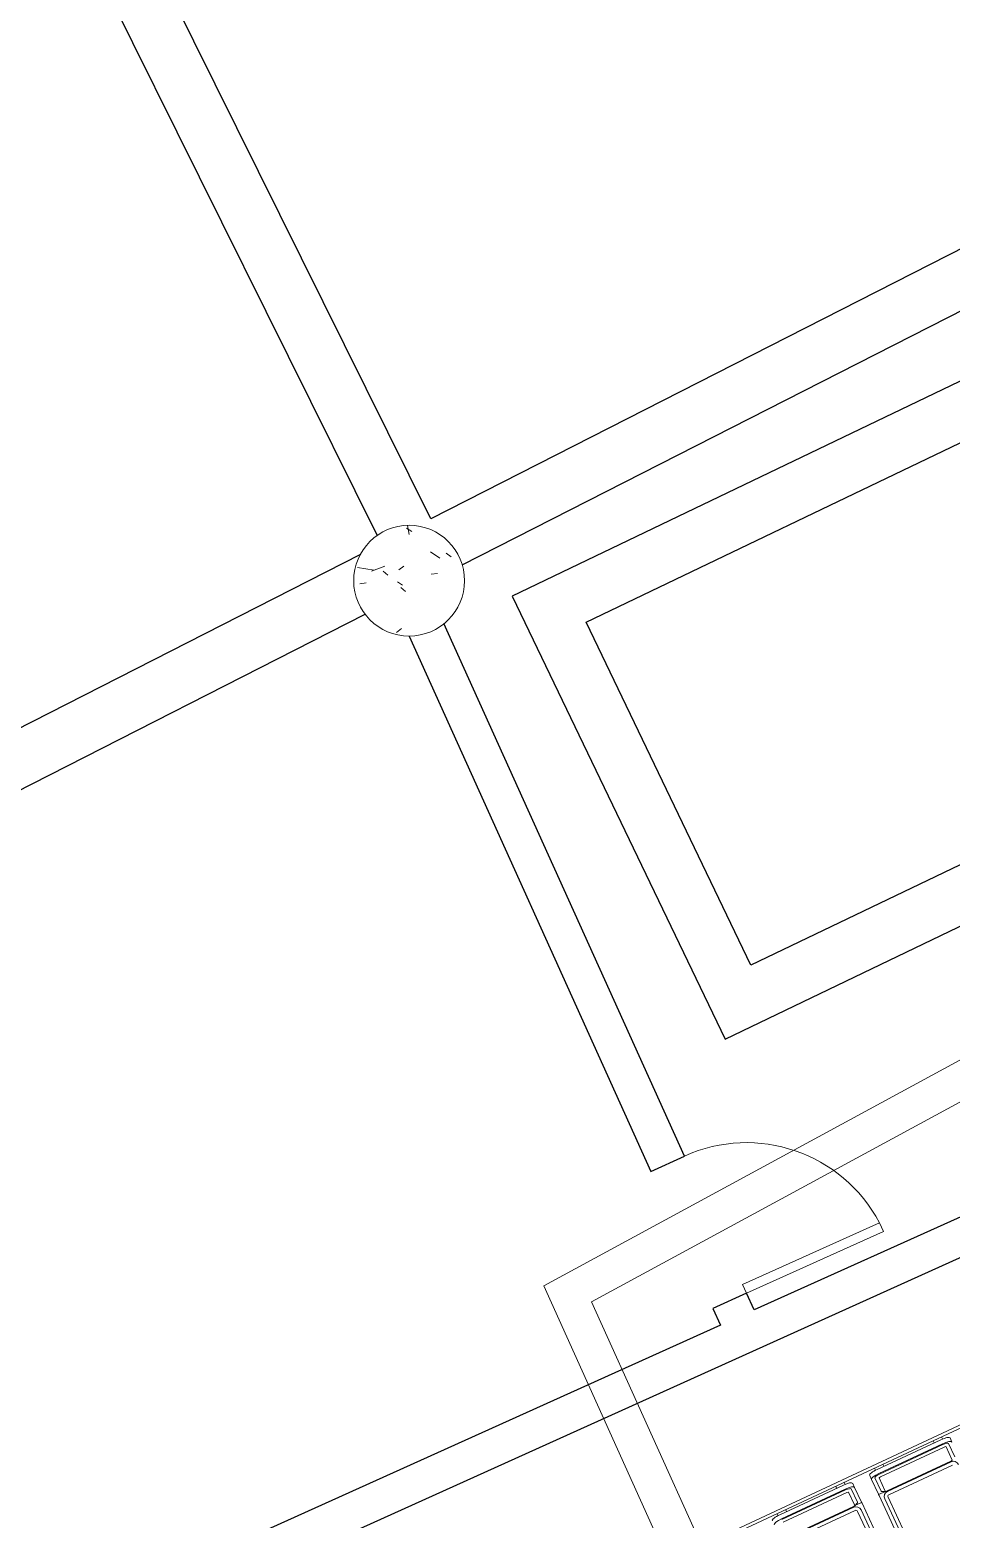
# Model space of a CAD drawing. Header units: metres. Extents: x -217 to -108, y -304 to -188.
# Drawn here: x -149.13 to -144.14, y -241.52 to -233.46 of the extents above; entities that cross this region are included whole.
import ezdxf

# ---------------------------------------------------------------- set-up
doc = ezdxf.new("R2010")
doc.units = ezdxf.units.M
for name, color, linetype, lineweight in [('A-DOOR', 31, 'Continuous', 9), ('A-FLOR', 192, 'Continuous', 9), ('A-WALL', 113, 'Continuous', 9), ('I-FURN', 30, 'Continuous', 9), ('S-COLS', 52, 'Continuous', 9)]:
    doc.layers.add(name, color=color, linetype=linetype, lineweight=lineweight)

# ---------------------------------------------------------------- blocks, each defined once
blk = doc.blocks.new('silla sala de espera - silla sala de espera-V122-Nivel 3')
at = {"layer": 'I-FURN'}
for p, q in [((6.4365, 0.288), (0.0777, 0.288)), ((0.0796, 0.272), (6.435, 0.272)), ((1.8943, 0.2599), (1.8943, 0.272)), ((1.9043, 0.2602), (2.2843, 0.2602)), ((1.9443, 0.272), (1.9443, 0.2602)), ((2.2443, 0.2602), (2.2443, 0.272)), ((2.2943, 0.272), (2.2943, 0.2599)), ((2.3343, 0.2231), (2.3343, 0.2473)), ((2.4357, 0.2473), (2.4357, 0.2231)), ((2.4757, 0.2599), (2.4757, 0.272)), ((2.4857, 0.2602), (2.8657, 0.2602)), ((2.5257, 0.272), (2.5257, 0.2602)), ((2.8257, 0.2602), (2.8257, 0.272)), ((2.8757, 0.272), (2.8757, 0.2599)), ((2.9157, 0.2231), (2.9157, 0.2473)), ((1.9043, 0.2361), (2.2843, 0.2361)), ((1.9043, 0.2309), (2.2843, 0.2309)), ((2.2843, 0.2161), (1.9043, 0.2161)), ((2.2943, 0.1339), (2.2943, 0.2135)), ((2.3143, 0.2231), (2.3143, 0.1436)), ((2.3343, 0.2231), (2.3343, 0.1358)), ((2.4357, 0.1358), (2.4357, 0.2231)), ((2.4557, 0.1436), (2.4557, 0.2231)), ((2.4757, 0.2135), (2.4757, 0.1339)), ((2.4857, 0.2361), (2.8657, 0.2361)), ((2.4857, 0.2309), (2.8657, 0.2309)), ((2.8657, 0.2161), (2.4857, 0.2161)), ((2.8757, 0.1339), (2.8757, 0.2135)), ((2.8957, 0.2231), (2.8957, 0.1436)), ((1.9043, 0.1313), (2.2843, 0.1313)), ((1.9043, 0.1279), (2.2843, 0.1279)), ((2.2843, 0.1087), (1.9043, 0.1087)), ((2.2927, 0.1325), (2.3096, 0.1394)), ((2.2939, 0.1329), (2.3343, 0.1329)), ((2.2943, -0.2608), (2.2943, 0.0987)), ((2.3143, 0.098), (2.3143, -0.2615)), ((2.3343, 0.1358), (2.3343, 0.1329)), ((2.3343, 0.1329), (2.3343, 0.1279)), ((2.3343, 0.1279), (2.3343, -0.2615)), ((2.4357, 0.1329), (2.4357, 0.1358)), ((2.4357, 0.1329), (2.4763, 0.1329)), ((2.4357, 0.1279), (2.4357, 0.1329)), ((2.4357, -0.2615), (2.4357, 0.1279)), ((2.4557, -0.2615), (2.4557, 0.098)), ((2.4604, 0.1394), (2.4772, 0.1325)), ((2.4757, 0.0987), (2.4757, -0.2608)), ((2.4857, 0.1313), (2.8657, 0.1313)), ((2.4857, 0.1279), (2.8657, 0.1279)), ((2.8657, 0.1087), (2.4857, 0.1087))]:
    blk.add_line(p, q, dxfattribs=at)
for centre, major_axis, ratio, start_param, end_param in [((1.9043, 0.2473), (0.05, 0), 0.258819, 1.570796, 3.141593), ((2.2843, 0.2473), (0.05, 0), 0.258819, 0, 1.570796), ((2.4857, 0.2473), (0.05, 0), 0.258819, 1.570796, 3.141593), ((2.8657, 0.2473), (-0.05, 0), 0.258819, 3.141593, 4.712389), ((1.9043, 0.2231), (-0.05, 0), 0.258819, 4.712389, 6.283185), ((2.2843, 0.2231), (0.05, 0), 0.258819, 0, 1.570796), ((2.2843, 0.2231), (0.03, 0), 0.258819, 0, 1.570796), ((2.2843, 0.2135), (-0.01, 0), 0.258819, 3.141593, 4.712389), ((2.4857, 0.2231), (-0.05, 0), 0.258819, 4.712389, 6.283185), ((2.4857, 0.2231), (-0.03, 0), 0.258819, 4.712389, 6.283185), ((2.4857, 0.2135), (-0.01, 0), 0.258819, 4.712389, 6.283185), ((2.8657, 0.2231), (0.05, 0), 0.258819, 0, 1.570796), ((2.8657, 0.2231), (0.03, 0), 0.258819, 0, 1.570796), ((2.8657, 0.2135), (-0.01, 0), 0.258819, 3.141593, 4.712389), ((2.2843, 0.1339), (-0.01, 0), 0.258819, 1.570796, 3.141593), ((2.2843, 0.098), (-0.03, 0), 0.99863, 3.141593, 4.712389), ((2.2843, 0.0987), (-0.01, 0), 0.99863, 3.141593, 4.712389), ((2.2843, 0.1436), (-0.03, 0), 0.258819, 2.617994, 3.141593), ((2.4857, 0.1436), (0.03, 0), 0.258819, 3.141593, 3.665191), ((2.4857, 0.098), (-0.03, 0), 0.99863, 4.712389, 6.283185), ((2.4857, 0.1339), (0.01, 0), 0.258819, 3.141593, 4.712389), ((2.4857, 0.0987), (-0.01, 0), 0.99863, 4.712389, 6.283185), ((2.8657, 0.1339), (-0.01, 0), 0.258819, 1.570796, 3.141593), ((2.8657, 0.098), (-0.03, 0), 0.99863, 3.141593, 4.712389)]:
    blk.add_ellipse(centre, major_axis=major_axis, ratio=ratio, start_param=start_param, end_param=end_param, dxfattribs=at)
blk = doc.blocks.new('M_Hormigón-Redondo-Pilar - 600 mm-V135-Nivel 3')
at = {"layer": 'S-COLS'}
h = blk.add_hatch(dxfattribs=at)
h.set_pattern_fill('FP_27', color=256, style=0, pattern_type=2)
h.set_pattern_definition([(50, (147.074, 236.438), (0.7288314, -0.0632911), [0.076, -0.838]), (355, (147.074, 236.438), (-0.1409327, 0.764191), [0.061, -0.671]), (100.451, (147.135, 236.432), (0.5877327, 0.700228), [0.065, -0.712]), (46.184, (147.074, 236.641), (1.0841735, -0.1685523), [0.114, -1.257]), (96.636, (147.165, 236.627), (0.9500268, 0.989415), [0.097, -1.069]), (351.184, (147.074, 236.641), (0.9499683, 0.9901036), [0.091, -1.006]), (21, (147.176, 236.59), (0.6067662, -0.4087001), [0.076, -0.838]), (326, (147.176, 236.59), (0.2472247, 0.736702), [0.061, -0.671]), (71.451, (147.226, 236.556), (0.8535199, 0.3274948), [0.065, -0.712]), (37.5, (147.074, 236.438), (0.0124776, 0.3385577), [0.034, -0.629, 0.034, -0.647, -0.673]), (37.5, (147.074, 236.438), (0.0124776, 0.3385577), [-1.343, 0.034, -0.64]), (7.5, (147.074, 236.438), (0.26703754, 0.40027984), [0.034, -0.355, 0.034, -0.614, -0.257]), (7.5, (147.074, 236.438), (0.26703754, 0.40027984), [-1.035, 0.034, -0.223]), (327.5, (146.848, 236.438), (0.54253947, -0.02312834), [0.034, -0.22, 0.034, -0.759, -1.052]), (327.5, (146.848, 236.438), (0.54253947, -0.02312834), [-1.046, 0.034, -1.018]), (317.5, (146.746, 236.438), (0.5922234, 0.1015895), [0.034, -0.297, 0.034, -0.493, -0.747]), (317.5, (146.746, 236.438), (0.5922234, 0.1015895), [-0.856, 0.034, -0.713])])
h.paths.add_polyline_path([(0, -0.3), (0.0585, -0.2942), (0.1166, -0.2762), (0.1667, -0.2494), (0.2121, -0.2121), (0.2494, -0.1667), (0.2772, -0.1148), (0.2942, -0.0585), (0.3, 0), (0.2942, 0.0585), (0.2772, 0.1148), (0.2494, 0.1667), (0.2121, 0.2121), (0.1667, 0.2494), (0.1148, 0.2772), (0.0585, 0.2942), (0, 0.3), (-0.0585, 0.2942), (-0.1148, 0.2772), (-0.1667, 0.2494), (-0.2121, 0.2121), (-0.2494, 0.1667), (-0.2772, 0.1148), (-0.2942, 0.0585), (-0.3, 0), (-0.2942, -0.0585), (-0.2772, -0.1148), (-0.2494, -0.1667), (-0.211, -0.213), (-0.1667, -0.2494), (-0.1148, -0.2772), (-0.0585, -0.2942)], flags=0)
for start, end in [(360, 180), (180, 360)]:
    blk.add_arc((0, 0), 0.3, start, end, dxfattribs=at)
blk = doc.blocks.new('M_Simple-A ras - 0813 x 2134 mm-1022306-Nivel 3')
at = {"layer": 'A-DOOR', "lineweight": 18}
for p, q in [((0.3555, 0.1), (0.3555, 0.9131)), ((0.4065, 0.9131), (0.3555, 0.9131)), ((0.4065, 0.1), (0.4065, 0.9131)), ((0.4065, 0.1), (0.3555, 0.1))]:
    blk.add_line(p, q, dxfattribs=at)
at = {"layer": 'A-DOOR'}
blk.add_arc((0.4065, 0.1), 0.8147, 93.58908, 180, dxfattribs=at)

msp = doc.modelspace()

# ---------------------------------------------------------------- linework, layer by layer
at = {"layer": 'A-FLOR'}
msp.add_arc((-148.6429, -232.2808), 14.3165, 315.88297, 92.68728, dxfattribs=at)
at = {"layer": 'A-WALL', "lineweight": 25}
for p, q in [((-146.9575, -236.1022), (-150.3258, -229.3071)), ((-150.5997, -229.4303), (-147.2472, -236.1934)), ((-142.7316, -233.949), (-146.9575, -236.1022)), ((-146.788, -236.3525), (-142.5704, -234.2035)), ((-143.6408, -235.1409), (-146.5163, -236.522)), ((-146.116, -236.6626), (-143.7813, -235.5412)), ((-147.3366, -236.2953), (-149.4794, -237.3871)), ((-146.5163, -236.522), (-145.3647, -238.9198)), ((-151.3983, -238.7016), (-147.3114, -236.6192)), ((-145.2241, -238.5195), (-146.116, -236.6626)), ((-147.0742, -236.7376), (-145.7655, -239.6362)), ((-145.5832, -239.5539), (-146.8856, -236.6691)), ((-142.8894, -237.3982), (-145.2241, -238.5195)), ((-145.3647, -238.9198), (-142.4891, -237.5387)), ((-140.6722, -238.3384), (-145.2075, -240.386)), ((-147.9825, -241.8583), (-140.59, -238.5207)), ((-145.7655, -239.6362), (-145.5832, -239.5539)), ((-145.2487, -240.2949), (-145.4309, -240.3772)), ((-145.2075, -240.386), (-145.2487, -240.2949)), ((-145.4309, -240.3772), (-145.3898, -240.4683)), ((-145.3898, -240.4683), (-148.0648, -241.676))]:
    msp.add_line(p, q, dxfattribs=at)
at = {"layer": 'A-WALL'}
for p, q in [((-146.3452, -240.2555), (-143.6348, -238.7829)), ((-143.4796, -238.9262), (-146.0865, -240.3425)), ((-141.2669, -251.5076), (-146.3452, -240.2555)), ((-146.0865, -240.3425), (-144.2355, -244.4437))]:
    msp.add_line(p, q, dxfattribs=at)
for radius, start, end in [(13.3748, 316.37791, 92.19234), (13.1748, 316.73141, 91.83884)]:
    msp.add_arc((-148.6073, -232.2647), radius, start, end, dxfattribs=at)

# ---------------------------------------------------------------- block references
at = {"layer": 'A-DOOR', "rotation": 294.2986477788133}
msp.add_blockref('M_Simple-A ras - 0813 x 2134 mm-1022306-Nivel 3', (-145.5071, -239.9655), dxfattribs=at)
at = {"layer": 'I-FURN', "rotation": 25.00000000000035}
msp.add_blockref('silla sala de espera - silla sala de espera-V122-Nivel 3', (-146.6846, -242.5351), dxfattribs=at)
at = {"layer": 'S-COLS'}
msp.add_blockref('M_Hormigón-Redondo-Pilar - 600 mm-V135-Nivel 3', (-147.0742, -236.4376), dxfattribs=at)

doc.saveas('drawing.dxf')
